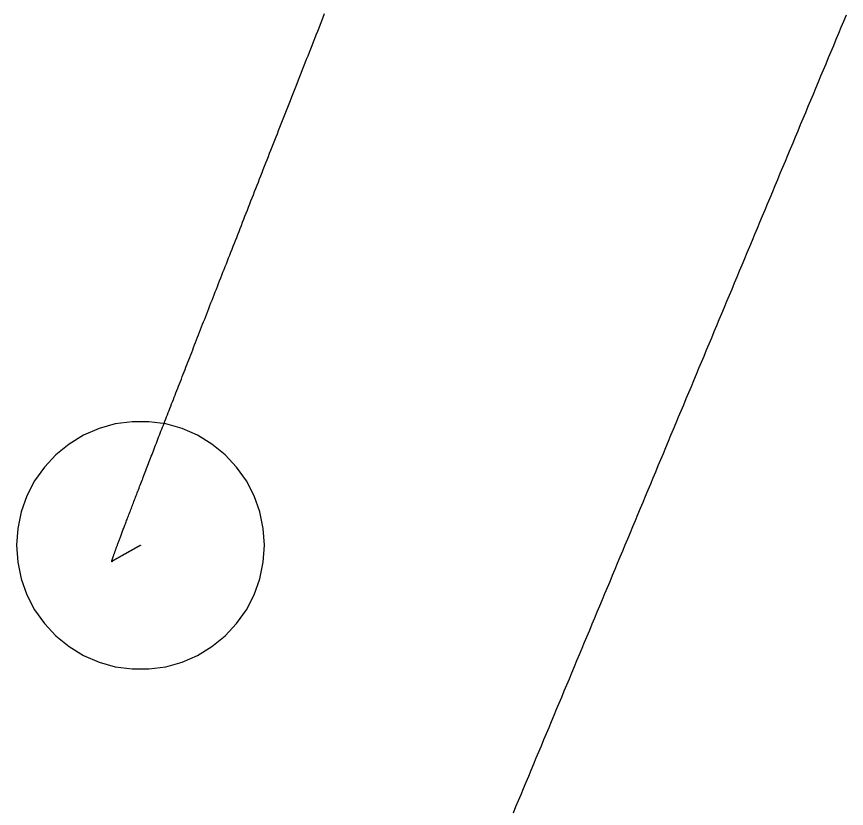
# Model space of a CAD drawing. Header units: millimetres. Extents: x -226 to 218, y -257 to 254.
# Drawn here: x -123.65 to -97.16, y -75.66 to -50.39 of the extents above; entities that cross this region are included whole.
import ezdxf

# ---------------------------------------------------------------- set-up
doc = ezdxf.new("R2010")
doc.units = ezdxf.units.MM
doc.layers.add('SKETCH', color=5, linetype='Continuous')

msp = doc.modelspace()

# ---------------------------------------------------------------- linework, layer by layer
at = {"layer": 'SKETCH', "flags": 128}
for points in [[(-119.693, -67.265), (-119.694, -67.266), (-119.696, -67.267), (-119.697, -67.268), (-119.699, -67.269), (-119.7, -67.269), (-119.701, -67.27), (-119.703, -67.271), (-119.704, -67.272), (-119.705, -67.272), (-119.707, -67.273), (-119.708, -67.274), (-119.71, -67.275), (-119.711, -67.276), (-119.712, -67.276), (-119.714, -67.277), (-119.715, -67.278), (-119.717, -67.279), (-119.718, -67.279), (-119.719, -67.28), (-119.721, -67.281), (-119.722, -67.282), (-119.723, -67.283), (-119.725, -67.283), (-119.726, -67.284), (-119.728, -67.285), (-119.729, -67.286), (-119.73, -67.287), (-119.732, -67.287), (-119.733, -67.288), (-119.735, -67.289), (-119.736, -67.29), (-119.737, -67.29), (-119.739, -67.291), (-119.74, -67.292), (-119.742, -67.293), (-119.743, -67.294), (-119.744, -67.294), (-119.746, -67.295), (-119.747, -67.296), (-119.748, -67.297), (-119.75, -67.297), (-119.751, -67.298), (-119.753, -67.299), (-119.754, -67.3), (-119.755, -67.301), (-119.757, -67.301), (-119.758, -67.302), (-119.76, -67.303), (-119.761, -67.304), (-119.762, -67.304), (-119.764, -67.305), (-119.765, -67.306), (-119.767, -67.307), (-119.768, -67.308), (-119.769, -67.308), (-119.771, -67.309), (-119.772, -67.31), (-119.773, -67.311), (-119.775, -67.311), (-119.776, -67.312), (-119.778, -67.313), (-119.779, -67.314), (-119.78, -67.315), (-119.782, -67.315), (-119.783, -67.316), (-119.785, -67.317), (-119.786, -67.318), (-119.787, -67.319), (-119.789, -67.319), (-119.79, -67.32), (-119.792, -67.321), (-119.793, -67.322), (-119.794, -67.322), (-119.796, -67.323), (-119.797, -67.324), (-119.798, -67.325), (-119.8, -67.326), (-119.801, -67.326), (-119.803, -67.327), (-119.804, -67.328), (-119.805, -67.329), (-119.807, -67.329), (-119.808, -67.33), (-119.81, -67.331), (-119.811, -67.332), (-119.812, -67.333), (-119.814, -67.333), (-119.815, -67.334), (-119.817, -67.335), (-119.818, -67.336), (-119.819, -67.336), (-119.821, -67.337), (-119.822, -67.338), (-119.824, -67.339), (-119.825, -67.34), (-119.826, -67.34), (-119.828, -67.341), (-119.829, -67.342), (-119.83, -67.343), (-119.832, -67.344), (-119.833, -67.344), (-119.835, -67.345), (-119.836, -67.346), (-119.837, -67.347), (-119.839, -67.347), (-119.84, -67.348), (-119.842, -67.349), (-119.843, -67.35), (-119.844, -67.351), (-119.846, -67.351), (-119.847, -67.352), (-119.849, -67.353), (-119.85, -67.354), (-119.851, -67.354), (-119.853, -67.355), (-119.854, -67.356), (-119.856, -67.357), (-119.857, -67.358), (-119.858, -67.358), (-119.86, -67.359), (-119.861, -67.36), (-119.862, -67.361), (-119.864, -67.362), (-119.865, -67.362), (-119.867, -67.363), (-119.868, -67.364), (-119.869, -67.365), (-119.871, -67.365), (-119.872, -67.366), (-119.874, -67.367), (-119.875, -67.368), (-119.876, -67.369), (-119.878, -67.369), (-119.879, -67.37), (-119.881, -67.371), (-119.882, -67.372), (-119.883, -67.372), (-119.885, -67.373), (-119.886, -67.374), (-119.888, -67.375), (-119.889, -67.376), (-119.89, -67.376), (-119.892, -67.377), (-119.893, -67.378), (-119.894, -67.379), (-119.896, -67.379), (-119.897, -67.38), (-119.899, -67.381), (-119.9, -67.382), (-119.901, -67.383), (-119.903, -67.383), (-119.904, -67.384), (-119.906, -67.385), (-119.907, -67.386), (-119.908, -67.387), (-119.91, -67.387), (-119.911, -67.388), (-119.913, -67.389), (-119.914, -67.39), (-119.915, -67.39), (-119.917, -67.391), (-119.918, -67.392), (-119.92, -67.393), (-119.921, -67.394), (-119.922, -67.394), (-119.924, -67.395), (-119.925, -67.396), (-119.927, -67.397), (-119.928, -67.397), (-119.929, -67.398), (-119.931, -67.399), (-119.932, -67.4), (-119.933, -67.401), (-119.935, -67.401), (-119.936, -67.402), (-119.938, -67.403), (-119.939, -67.404), (-119.941, -67.405), (-119.942, -67.405), (-119.943, -67.406), (-119.945, -67.407), (-119.946, -67.408), (-119.948, -67.409), (-119.949, -67.409), (-119.95, -67.41), (-119.952, -67.411), (-119.953, -67.412), (-119.954, -67.412), (-119.956, -67.413), (-119.957, -67.414), (-119.959, -67.415), (-119.96, -67.416), (-119.961, -67.416), (-119.963, -67.417), (-119.964, -67.418), (-119.965, -67.418), (-119.966, -67.419), (-119.968, -67.42), (-119.969, -67.421), (-119.97, -67.421), (-119.972, -67.422), (-119.973, -67.423), (-119.974, -67.423), (-119.975, -67.424), (-119.977, -67.425), (-119.978, -67.426), (-119.979, -67.426), (-119.981, -67.427), (-119.982, -67.428), (-119.983, -67.429), (-119.984, -67.429), (-119.986, -67.43), (-119.987, -67.431), (-119.988, -67.431), (-119.99, -67.432), (-119.991, -67.433), (-119.992, -67.434), (-119.993, -67.434), (-119.995, -67.435), (-119.996, -67.436), (-119.997, -67.436), (-119.999, -67.437), (-120, -67.438), (-120.001, -67.439), (-120.002, -67.439), (-120.004, -67.44), (-120.005, -67.441), (-120.006, -67.442), (-120.008, -67.442), (-120.009, -67.443), (-120.01, -67.444), (-120.011, -67.444), (-120.013, -67.445), (-120.014, -67.446), (-120.015, -67.447), (-120.017, -67.447), (-120.018, -67.448), (-120.019, -67.449), (-120.02, -67.449), (-120.022, -67.45), (-120.023, -67.451), (-120.024, -67.452), (-120.026, -67.452), (-120.027, -67.453), (-120.028, -67.454), (-120.029, -67.455), (-120.031, -67.455), (-120.032, -67.456), (-120.033, -67.457), (-120.035, -67.457), (-120.036, -67.458), (-120.037, -67.459), (-120.038, -67.46), (-120.04, -67.46), (-120.041, -67.461), (-120.042, -67.462), (-120.044, -67.462), (-120.045, -67.463), (-120.046, -67.464), (-120.047, -67.465), (-120.049, -67.465), (-120.05, -67.466), (-120.051, -67.467), (-120.053, -67.468), (-120.054, -67.468), (-120.055, -67.469), (-120.056, -67.47), (-120.058, -67.47), (-120.059, -67.471), (-120.06, -67.472), (-120.062, -67.473), (-120.063, -67.473), (-120.064, -67.474), (-120.065, -67.475), (-120.067, -67.476), (-120.068, -67.476), (-120.069, -67.477), (-120.071, -67.478), (-120.072, -67.478), (-120.073, -67.479), (-120.074, -67.48), (-120.076, -67.481), (-120.077, -67.481), (-120.078, -67.482), (-120.08, -67.483), (-120.081, -67.483), (-120.082, -67.484), (-120.083, -67.485), (-120.085, -67.486), (-120.086, -67.486), (-120.087, -67.487), (-120.089, -67.488), (-120.09, -67.489), (-120.091, -67.489), (-120.092, -67.49), (-120.094, -67.491), (-120.095, -67.491), (-120.096, -67.492), (-120.098, -67.493), (-120.099, -67.494), (-120.1, -67.494), (-120.101, -67.495), (-120.103, -67.496), (-120.104, -67.496), (-120.105, -67.497), (-120.107, -67.498), (-120.108, -67.499), (-120.109, -67.499), (-120.11, -67.5), (-120.112, -67.501), (-120.113, -67.502), (-120.114, -67.502), (-120.116, -67.503), (-120.117, -67.504), (-120.118, -67.504), (-120.12, -67.505), (-120.121, -67.506), (-120.122, -67.507), (-120.123, -67.507), (-120.125, -67.508), (-120.126, -67.509), (-120.127, -67.51), (-120.129, -67.51), (-120.13, -67.511), (-120.131, -67.512), (-120.132, -67.512), (-120.134, -67.513), (-120.135, -67.514), (-120.136, -67.515), (-120.138, -67.515), (-120.139, -67.516), (-120.14, -67.517), (-120.141, -67.517), (-120.143, -67.518), (-120.144, -67.519), (-120.145, -67.52), (-120.147, -67.52), (-120.148, -67.521), (-120.149, -67.522), (-120.15, -67.523), (-120.152, -67.523), (-120.153, -67.524), (-120.154, -67.525), (-120.156, -67.525), (-120.157, -67.526), (-120.158, -67.527), (-120.159, -67.528), (-120.161, -67.528), (-120.162, -67.529), (-120.163, -67.53), (-120.165, -67.531), (-120.166, -67.531), (-120.167, -67.532), (-120.168, -67.533), (-120.17, -67.533), (-120.171, -67.534), (-120.172, -67.535), (-120.174, -67.536), (-120.175, -67.536), (-120.176, -67.537), (-120.178, -67.538), (-120.179, -67.539), (-120.18, -67.539), (-120.181, -67.54), (-120.183, -67.541), (-120.184, -67.541), (-120.185, -67.542), (-120.187, -67.543), (-120.188, -67.544), (-120.189, -67.544), (-120.19, -67.545), (-120.192, -67.546), (-120.193, -67.546), (-120.194, -67.547), (-120.196, -67.548), (-120.197, -67.549), (-120.198, -67.549), (-120.199, -67.55), (-120.201, -67.551), (-120.202, -67.552), (-120.203, -67.552), (-120.205, -67.553), (-120.206, -67.554), (-120.207, -67.554), (-120.208, -67.555), (-120.21, -67.556), (-120.211, -67.557), (-120.212, -67.557), (-120.214, -67.558), (-120.215, -67.559), (-120.216, -67.56), (-120.218, -67.56), (-120.219, -67.561), (-120.22, -67.562), (-120.221, -67.562), (-120.223, -67.563), (-120.224, -67.564), (-120.225, -67.565), (-120.227, -67.565), (-120.228, -67.566), (-120.229, -67.567), (-120.23, -67.568), (-120.232, -67.568), (-120.233, -67.569), (-120.234, -67.57), (-120.236, -67.57), (-120.237, -67.571), (-120.238, -67.572), (-120.239, -67.573), (-120.241, -67.573), (-120.242, -67.574), (-120.243, -67.575), (-120.245, -67.575), (-120.246, -67.576), (-120.247, -67.577), (-120.248, -67.578), (-120.25, -67.578), (-120.251, -67.579), (-120.252, -67.58), (-120.254, -67.581), (-120.255, -67.581), (-120.256, -67.582), (-120.258, -67.583), (-120.259, -67.583), (-120.26, -67.584), (-120.261, -67.585), (-120.263, -67.586), (-120.264, -67.586), (-120.265, -67.587), (-120.267, -67.588), (-120.268, -67.589), (-120.269, -67.589), (-120.27, -67.59), (-120.272, -67.591), (-120.273, -67.591), (-120.274, -67.592), (-120.276, -67.593), (-120.277, -67.594), (-120.278, -67.594), (-120.279, -67.595), (-120.281, -67.596), (-120.282, -67.597), (-120.283, -67.597), (-120.285, -67.598), (-120.286, -67.599), (-120.287, -67.599), (-120.289, -67.6), (-120.29, -67.601), (-120.291, -67.602), (-120.292, -67.602), (-120.294, -67.603), (-120.295, -67.604), (-120.296, -67.605), (-120.298, -67.605), (-120.299, -67.606), (-120.3, -67.607), (-120.301, -67.607), (-120.303, -67.608), (-120.304, -67.609), (-120.305, -67.61), (-120.307, -67.61), (-120.308, -67.611), (-120.309, -67.612), (-120.31, -67.613), (-120.312, -67.613), (-120.313, -67.614), (-120.314, -67.615), (-120.316, -67.615), (-120.317, -67.616), (-120.318, -67.617), (-120.32, -67.618), (-120.321, -67.618), (-120.322, -67.619), (-120.323, -67.62), (-120.325, -67.621), (-120.326, -67.621), (-120.327, -67.622), (-120.329, -67.623), (-120.33, -67.623), (-120.331, -67.624), (-120.332, -67.625), (-120.334, -67.626), (-120.335, -67.626), (-120.336, -67.627), (-120.338, -67.628), (-120.339, -67.628), (-120.34, -67.629), (-120.342, -67.63), (-120.343, -67.631), (-120.344, -67.631), (-120.345, -67.632), (-120.347, -67.633), (-120.348, -67.634), (-120.349, -67.634), (-120.351, -67.635), (-120.352, -67.636), (-120.353, -67.636), (-120.354, -67.637), (-120.356, -67.638), (-120.357, -67.639), (-120.358, -67.639), (-120.36, -67.64), (-120.361, -67.641), (-120.362, -67.642), (-120.364, -67.642), (-120.365, -67.643), (-120.366, -67.644), (-120.367, -67.644), (-120.369, -67.645), (-120.37, -67.646), (-120.371, -67.647), (-120.373, -67.647), (-120.374, -67.648), (-120.375, -67.649), (-120.376, -67.65), (-120.378, -67.65), (-120.379, -67.651), (-120.38, -67.652), (-120.382, -67.652), (-120.383, -67.653), (-120.384, -67.654), (-120.386, -67.655), (-120.387, -67.655), (-120.388, -67.656), (-120.389, -67.657), (-120.391, -67.658), (-120.392, -67.658), (-120.393, -67.659), (-120.395, -67.66), (-120.396, -67.66), (-120.397, -67.661), (-120.398, -67.662), (-120.4, -67.663), (-120.401, -67.663), (-120.402, -67.664), (-120.404, -67.665), (-120.405, -67.666), (-120.406, -67.666), (-120.408, -67.667), (-120.409, -67.668), (-120.41, -67.668), (-120.411, -67.669), (-120.413, -67.67), (-120.414, -67.671), (-120.415, -67.671), (-120.417, -67.672), (-120.418, -67.673), (-120.419, -67.674), (-120.42, -67.674), (-120.422, -67.675), (-120.423, -67.676), (-120.424, -67.676), (-120.426, -67.677), (-120.427, -67.678), (-120.428, -67.679), (-120.43, -67.679), (-120.431, -67.68), (-120.432, -67.681), (-120.433, -67.682), (-120.435, -67.682), (-120.436, -67.683), (-120.437, -67.684), (-120.439, -67.685), (-120.44, -67.685), (-120.441, -67.686), (-120.442, -67.687), (-120.444, -67.687), (-120.445, -67.688), (-120.446, -67.689), (-120.448, -67.69), (-120.449, -67.69), (-120.45, -67.691), (-120.452, -67.692), (-120.453, -67.693), (-120.454, -67.693), (-120.455, -67.694), (-120.457, -67.695), (-120.458, -67.695), (-120.459, -67.696), (-120.461, -67.697), (-120.462, -67.698), (-120.463, -67.698), (-120.465, -67.699), (-120.466, -67.7), (-120.467, -67.701), (-120.468, -67.701), (-120.47, -67.702), (-120.471, -67.703), (-120.472, -67.703), (-120.474, -67.704), (-120.475, -67.705), (-120.476, -67.706), (-120.477, -67.706), (-120.479, -67.707), (-120.48, -67.708), (-120.481, -67.709), (-120.483, -67.709), (-120.484, -67.71), (-120.485, -67.711), (-120.487, -67.711), (-120.488, -67.712), (-120.489, -67.713), (-120.49, -67.714), (-120.492, -67.714), (-120.493, -67.715), (-120.494, -67.716), (-120.496, -67.717), (-120.497, -67.717), (-120.498, -67.718), (-120.5, -67.719), (-120.501, -67.719), (-120.502, -67.72), (-120.503, -67.721), (-120.505, -67.722), (-120.506, -67.722), (-120.507, -67.723), (-120.509, -67.724), (-120.51, -67.725), (-120.511, -67.725), (-120.512, -67.726), (-120.514, -67.727), (-120.515, -67.727), (-120.516, -67.728), (-120.518, -67.729), (-120.519, -67.73), (-120.52, -67.73), (-120.522, -67.731), (-120.523, -67.732), (-120.524, -67.733), (-120.525, -67.733), (-120.527, -67.734), (-120.528, -67.735), (-120.529, -67.735), (-120.531, -67.736), (-120.532, -67.737), (-120.533, -67.738), (-120.535, -67.738), (-120.536, -67.739), (-120.537, -67.74), (-120.538, -67.741), (-120.54, -67.741), (-120.541, -67.742), (-120.542, -67.743), (-120.544, -67.744), (-120.545, -67.744), (-120.546, -67.745), (-120.548, -67.746), (-120.549, -67.746), (-120.55, -67.747), (-120.551, -67.748), (-120.553, -67.749), (-120.554, -67.749), (-120.555, -67.75), (-120.557, -67.751), (-120.558, -67.752), (-120.559, -67.752), (-120.56, -67.753), (-120.562, -67.754), (-120.563, -67.754), (-120.564, -67.755), (-120.566, -67.756), (-120.567, -67.757), (-120.568, -67.757), (-120.57, -67.758), (-120.571, -67.759), (-120.572, -67.76), (-120.573, -67.76), (-120.575, -67.761), (-120.576, -67.762), (-120.577, -67.762), (-120.579, -67.763), (-120.58, -67.764), (-120.581, -67.765), (-120.583, -67.766), (-120.584, -67.768), (-120.586, -67.769), (-120.588, -67.771), (-120.59, -67.774), (-120.592, -67.776), (-120.594, -67.778), (-120.596, -67.78), (-120.598, -67.783), (-120.6, -67.785), (-120.601, -67.787), (-120.603, -67.789), (-120.605, -67.79), (-120.606, -67.791), (-120.608, -67.792), (-120.609, -67.793), (-120.61, -67.793), (-120.611, -67.793), (-120.611, -67.792), (-120.612, -67.79), (-120.612, -67.788), (-120.612, -67.785), (-120.611, -67.781), (-120.611, -67.778), (-120.61, -67.775), (-120.609, -67.772), (-120.609, -67.769), (-120.608, -67.766), (-120.608, -67.762), (-120.607, -67.759), (-120.606, -67.755), (-120.605, -67.751), (-120.604, -67.747), (-120.603, -67.742), (-120.601, -67.737), (-120.6, -67.732), (-120.598, -67.726), (-120.596, -67.72), (-120.594, -67.713), (-120.592, -67.706), (-120.59, -67.698), (-120.587, -67.69), (-120.584, -67.681), (-120.581, -67.671), (-120.577, -67.661), (-120.573, -67.65), (-120.569, -67.638), (-120.565, -67.625), (-120.56, -67.612), (-120.555, -67.598), (-120.55, -67.584), (-120.545, -67.569), (-120.54, -67.554), (-120.534, -67.538), (-120.528, -67.522), (-120.522, -67.505), (-120.516, -67.487), (-120.509, -67.469), (-120.503, -67.451), (-120.496, -67.432), (-120.488, -67.412), (-120.481, -67.392), (-120.474, -67.372), (-120.466, -67.351), (-120.458, -67.329), (-120.45, -67.307), (-120.441, -67.284), (-120.433, -67.261), (-120.424, -67.237), (-120.415, -67.213), (-120.406, -67.188), (-120.396, -67.163), (-120.386, -67.137), (-120.377, -67.111), (-120.367, -67.084), (-120.356, -67.057), (-120.346, -67.029), (-120.335, -67), (-120.324, -66.971), (-120.313, -66.942), (-120.302, -66.912), (-120.29, -66.881), (-120.278, -66.85), (-120.266, -66.818), (-120.254, -66.786), (-120.242, -66.753), (-120.229, -66.72), (-120.217, -66.687), (-120.204, -66.652), (-120.19, -66.618), (-120.177, -66.583), (-120.164, -66.547), (-120.15, -66.511), (-120.136, -66.474), (-120.122, -66.437), (-120.107, -66.399), (-120.093, -66.361), (-120.078, -66.322), (-120.063, -66.283), (-120.048, -66.243), (-120.032, -66.203), (-120.017, -66.162), (-120.001, -66.12), (-119.985, -66.079), (-119.969, -66.036), (-119.952, -65.993), (-119.936, -65.95), (-119.919, -65.906), (-119.902, -65.862), (-119.885, -65.817), (-119.867, -65.772), (-119.85, -65.726), (-119.832, -65.679), (-119.814, -65.633), (-119.796, -65.585), (-119.778, -65.537), (-119.759, -65.489), (-119.74, -65.44), (-119.721, -65.391), (-119.702, -65.342), (-119.683, -65.291), (-119.664, -65.241), (-119.644, -65.189), (-119.624, -65.138), (-119.604, -65.085), (-119.584, -65.033), (-119.563, -64.98), (-119.542, -64.926), (-119.522, -64.872), (-119.5, -64.817), (-119.479, -64.762), (-119.458, -64.706), (-119.436, -64.65), (-119.414, -64.594), (-119.392, -64.536), (-119.37, -64.479), (-119.348, -64.421), (-119.325, -64.363), (-119.302, -64.304), (-119.279, -64.244), (-119.256, -64.185), (-119.233, -64.124), (-119.21, -64.064), (-119.186, -64.003), (-119.162, -63.941), (-119.138, -63.879), (-119.114, -63.816), (-119.089, -63.753), (-119.064, -63.69), (-119.04, -63.626), (-119.015, -63.561), (-118.989, -63.496), (-118.964, -63.431), (-118.938, -63.365), (-118.913, -63.299), (-118.887, -63.232), (-118.86, -63.165), (-118.834, -63.097), (-118.808, -63.029), (-118.781, -62.96), (-118.754, -62.892), (-118.727, -62.822), (-118.7, -62.752), (-118.673, -62.682), (-118.645, -62.611), (-118.618, -62.54), (-118.59, -62.469), (-118.562, -62.397), (-118.534, -62.325), (-118.505, -62.252), (-118.477, -62.179), (-118.448, -62.105), (-118.419, -62.031), (-118.39, -61.956), (-118.361, -61.881), (-118.331, -61.805), (-118.302, -61.729), (-118.272, -61.653), (-118.242, -61.576), (-118.212, -61.499), (-118.182, -61.421), (-118.151, -61.343), (-118.121, -61.265), (-118.09, -61.186), (-118.059, -61.107), (-118.028, -61.027), (-117.997, -60.947), (-117.966, -60.867), (-117.934, -60.786), (-117.903, -60.705), (-117.871, -60.624), (-117.839, -60.542), (-117.807, -60.46), (-117.774, -60.377), (-117.742, -60.294), (-117.709, -60.21), (-117.677, -60.126), (-117.644, -60.042), (-117.611, -59.957), (-117.577, -59.872), (-117.544, -59.786), (-117.51, -59.7), (-117.477, -59.614), (-117.443, -59.527), (-117.409, -59.44), (-117.375, -59.353), (-117.34, -59.265), (-117.306, -59.177), (-117.271, -59.088), (-117.236, -58.999), (-117.202, -58.91), (-117.167, -58.82), (-117.131, -58.731), (-117.096, -58.64), (-117.061, -58.55), (-117.025, -58.459), (-116.989, -58.368), (-116.953, -58.276), (-116.917, -58.184), (-116.881, -58.091), (-116.845, -57.998), (-116.808, -57.905), (-116.771, -57.812), (-116.734, -57.718), (-116.697, -57.623), (-116.66, -57.529), (-116.623, -57.434), (-116.586, -57.338), (-116.548, -57.243), (-116.51, -57.147), (-116.473, -57.05), (-116.435, -56.954), (-116.397, -56.857), (-116.358, -56.76), (-116.32, -56.662), (-116.282, -56.564), (-116.243, -56.466), (-116.205, -56.368), (-116.166, -56.269), (-116.127, -56.17), (-116.088, -56.071), (-116.049, -55.971), (-116.01, -55.871), (-115.97, -55.771), (-115.931, -55.67), (-115.891, -55.569), (-115.852, -55.468), (-115.812, -55.366), (-115.772, -55.264), (-115.732, -55.162), (-115.691, -55.059), (-115.651, -54.956), (-115.61, -54.853), (-115.57, -54.75), (-115.529, -54.646), (-115.488, -54.542), (-115.447, -54.438), (-115.406, -54.334), (-115.365, -54.229), (-115.324, -54.124), (-115.283, -54.019), (-115.241, -53.913), (-115.2, -53.808), (-115.158, -53.702), (-115.116, -53.595), (-115.074, -53.489), (-115.032, -53.382), (-114.99, -53.275), (-114.948, -53.168), (-114.905, -53.06), (-114.863, -52.952), (-114.82, -52.844), (-114.778, -52.735), (-114.735, -52.626), (-114.692, -52.517), (-114.649, -52.408), (-114.606, -52.299), (-114.562, -52.189), (-114.519, -52.079), (-114.476, -51.969), (-114.432, -51.859), (-114.389, -51.748), (-114.345, -51.637), (-114.301, -51.526), (-114.258, -51.415), (-114.214, -51.304), (-114.17, -51.192), (-114.126, -51.081), (-114.082, -50.969), (-114.037, -50.856), (-113.993, -50.744), (-113.949, -50.631), (-113.904, -50.518), (-113.86, -50.405), (-113.815, -50.291)], [(-107.786, -75.801), (-107.705, -75.606), (-107.624, -75.412), (-107.543, -75.218), (-107.461, -75.023), (-107.38, -74.829), (-107.299, -74.635), (-107.218, -74.44), (-107.137, -74.246), (-107.056, -74.052), (-106.975, -73.857), (-106.893, -73.663), (-106.812, -73.469), (-106.731, -73.274), (-106.65, -73.08), (-106.569, -72.886), (-106.488, -72.691), (-106.407, -72.497), (-106.326, -72.303), (-106.244, -72.108), (-106.163, -71.914), (-106.082, -71.72), (-106.001, -71.525), (-105.92, -71.331), (-105.839, -71.137), (-105.758, -70.942), (-105.677, -70.748), (-105.595, -70.553), (-105.514, -70.359), (-105.433, -70.165), (-105.352, -69.97), (-105.271, -69.776), (-105.19, -69.582), (-105.109, -69.387), (-105.028, -69.193), (-104.946, -68.998), (-104.865, -68.804), (-104.784, -68.61), (-104.703, -68.415), (-104.622, -68.221), (-104.541, -68.026), (-104.46, -67.832), (-104.378, -67.637), (-104.297, -67.443), (-104.216, -67.249), (-104.135, -67.054), (-104.054, -66.86), (-103.973, -66.665), (-103.892, -66.471), (-103.81, -66.277), (-103.729, -66.082), (-103.648, -65.888), (-103.567, -65.693), (-103.486, -65.499), (-103.405, -65.304), (-103.324, -65.11), (-103.242, -64.916), (-103.161, -64.721), (-103.08, -64.527), (-102.999, -64.332), (-102.918, -64.138), (-102.837, -63.944), (-102.756, -63.749), (-102.674, -63.555), (-102.593, -63.36), (-102.512, -63.166), (-102.431, -62.971), (-102.35, -62.777), (-102.269, -62.583), (-102.188, -62.388), (-102.106, -62.194), (-102.025, -61.999), (-101.944, -61.805), (-101.863, -61.61), (-101.782, -61.416), (-101.701, -61.222), (-101.619, -61.027), (-101.538, -60.833), (-101.457, -60.638), (-101.376, -60.444), (-101.295, -60.25), (-101.214, -60.055), (-101.133, -59.861), (-101.051, -59.666), (-100.97, -59.472), (-100.889, -59.278), (-100.808, -59.083), (-100.727, -58.889), (-100.646, -58.694), (-100.564, -58.5), (-100.483, -58.306), (-100.402, -58.111), (-100.321, -57.917), (-100.24, -57.722), (-100.159, -57.528), (-100.078, -57.334), (-99.996, -57.139), (-99.915, -56.945), (-99.834, -56.75), (-99.753, -56.556), (-99.672, -56.361), (-99.591, -56.167), (-99.509, -55.972), (-99.428, -55.778), (-99.347, -55.583), (-99.266, -55.389), (-99.185, -55.195), (-99.104, -55), (-99.022, -54.806), (-98.941, -54.611), (-98.86, -54.417), (-98.779, -54.222), (-98.698, -54.028), (-98.617, -53.833), (-98.535, -53.639), (-98.454, -53.444), (-98.373, -53.25), (-98.292, -53.055), (-98.211, -52.861), (-98.13, -52.666), (-98.048, -52.472), (-97.967, -52.277), (-97.886, -52.083), (-97.805, -51.889), (-97.724, -51.694), (-97.643, -51.5), (-97.561, -51.305), (-97.48, -51.111), (-97.399, -50.916), (-97.318, -50.722), (-97.237, -50.528), (-97.156, -50.333)], [(-115.736, -67.265), (-115.773, -66.727), (-115.883, -66.198), (-116.064, -65.689), (-116.312, -65.21), (-116.624, -64.768), (-116.992, -64.374), (-117.411, -64.033), (-117.873, -63.752), (-118.368, -63.537), (-118.888, -63.391), (-119.423, -63.318), (-119.963, -63.318), (-120.498, -63.391), (-121.018, -63.537), (-121.513, -63.752), (-121.975, -64.033), (-122.394, -64.374), (-122.762, -64.768), (-123.074, -65.21), (-123.322, -65.689), (-123.503, -66.198), (-123.613, -66.727), (-123.65, -67.265), (-123.613, -67.804), (-123.503, -68.333), (-123.322, -68.842), (-123.074, -69.321), (-122.762, -69.763), (-122.394, -70.157), (-121.975, -70.498), (-121.513, -70.779), (-121.018, -70.994), (-120.498, -71.139), (-119.963, -71.213), (-119.423, -71.213), (-118.888, -71.139), (-118.368, -70.994), (-117.873, -70.779), (-117.411, -70.498), (-116.992, -70.157), (-116.624, -69.763), (-116.312, -69.321), (-116.064, -68.842), (-115.883, -68.333), (-115.773, -67.804), (-115.736, -67.265)]]:
    msp.add_lwpolyline(points, dxfattribs=at)

doc.saveas('drawing.dxf')
